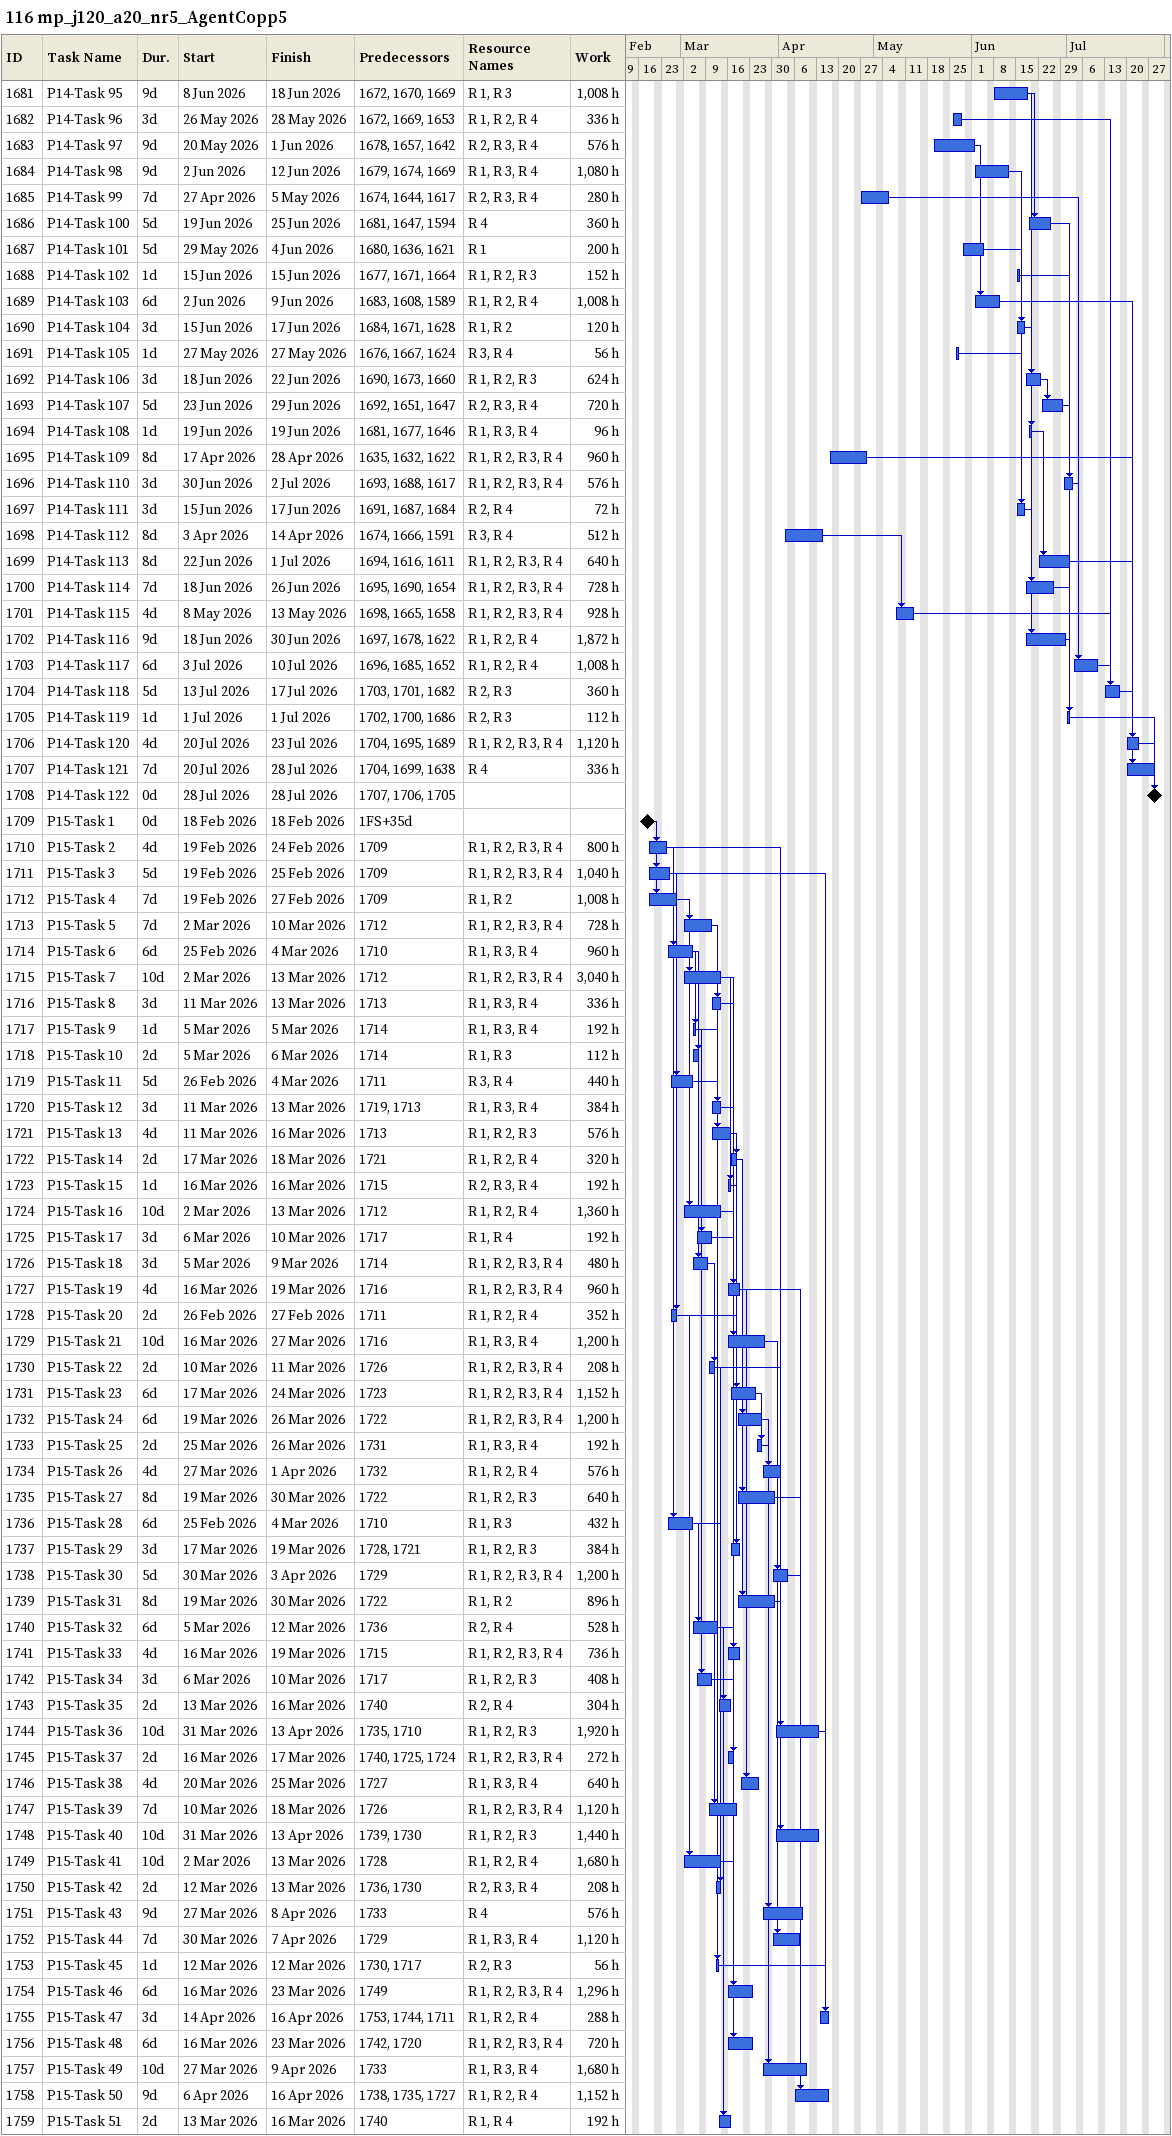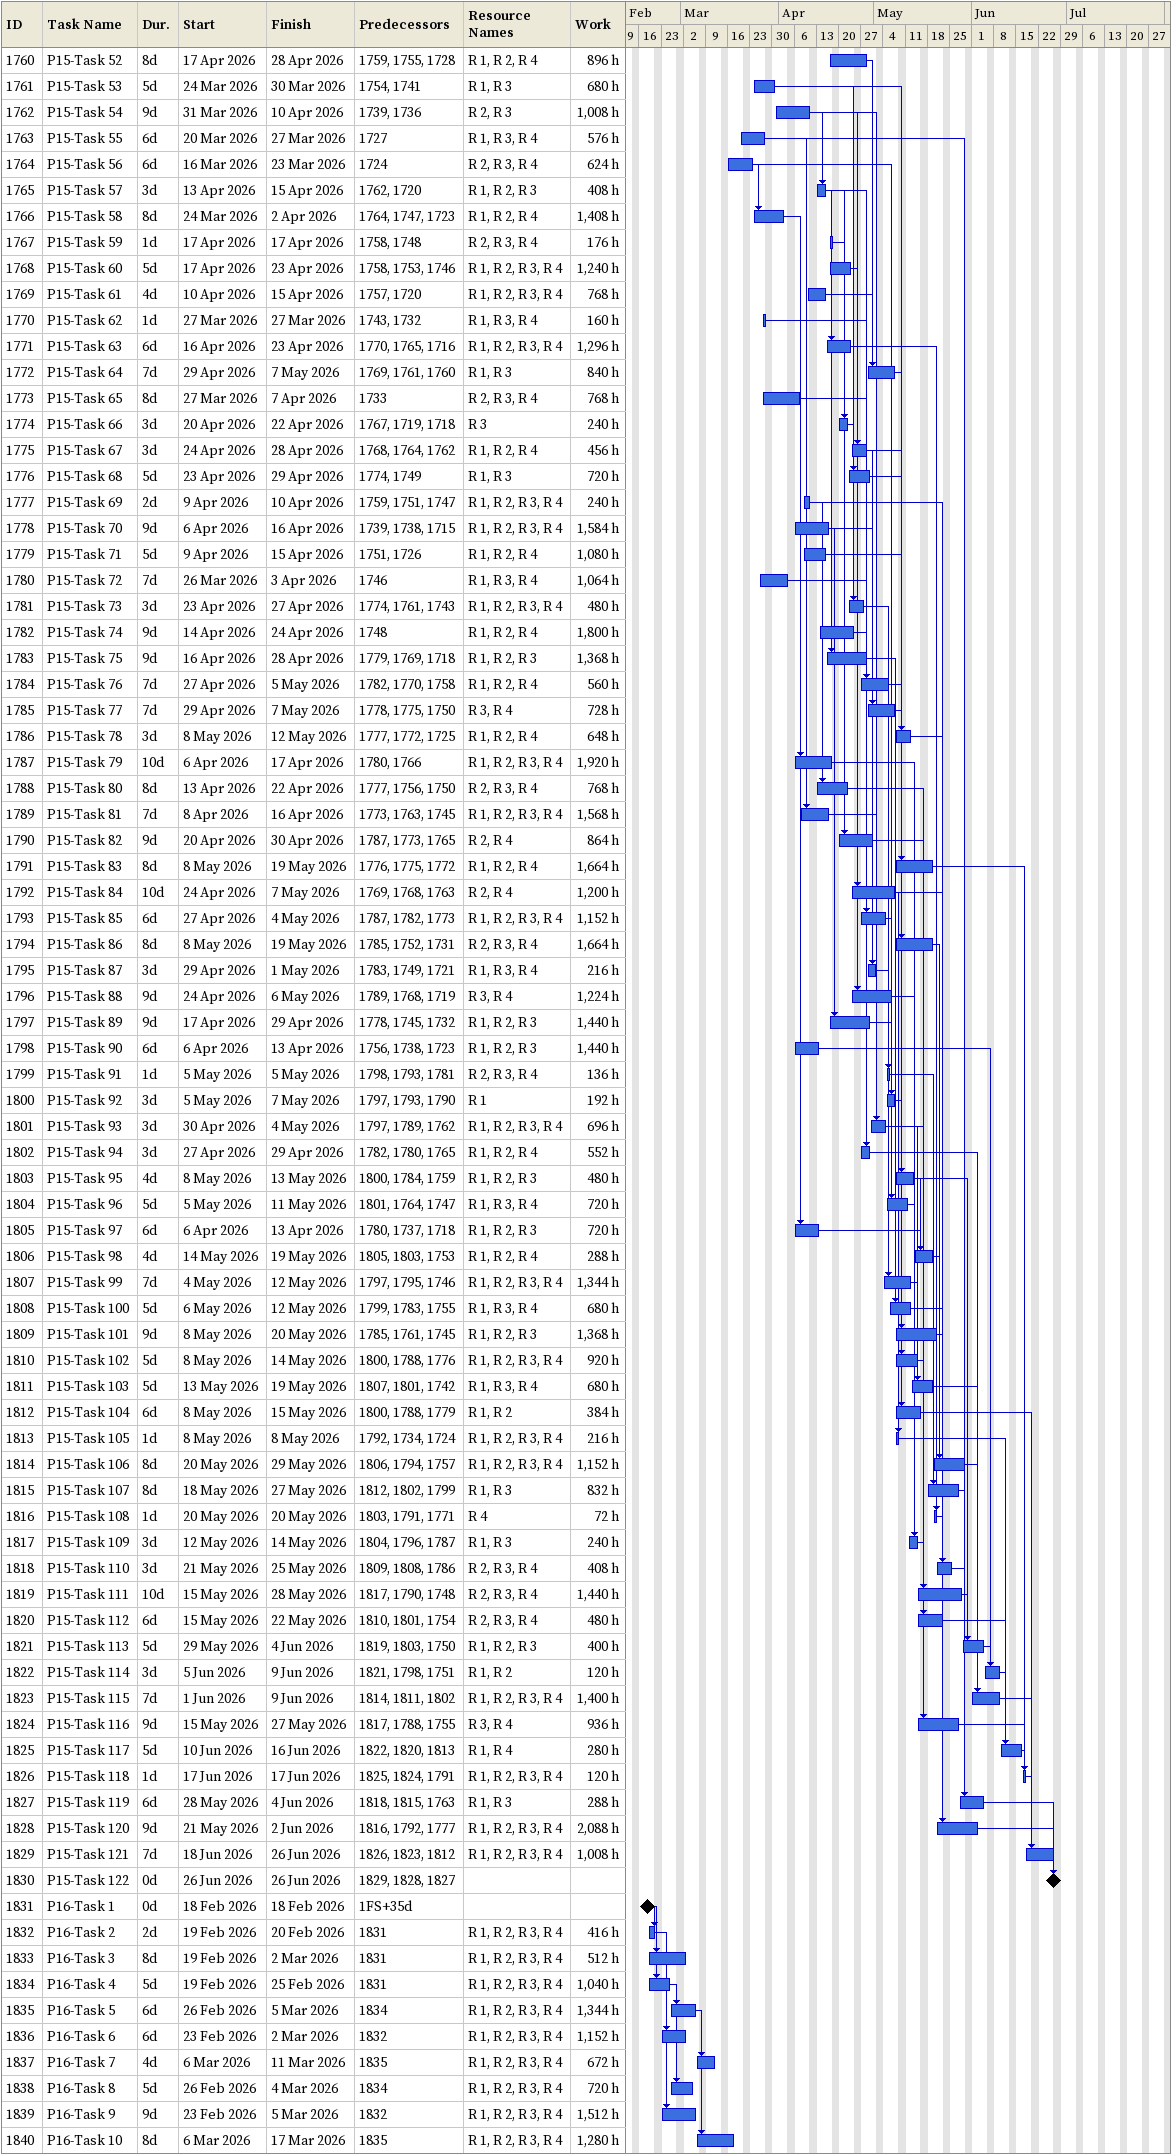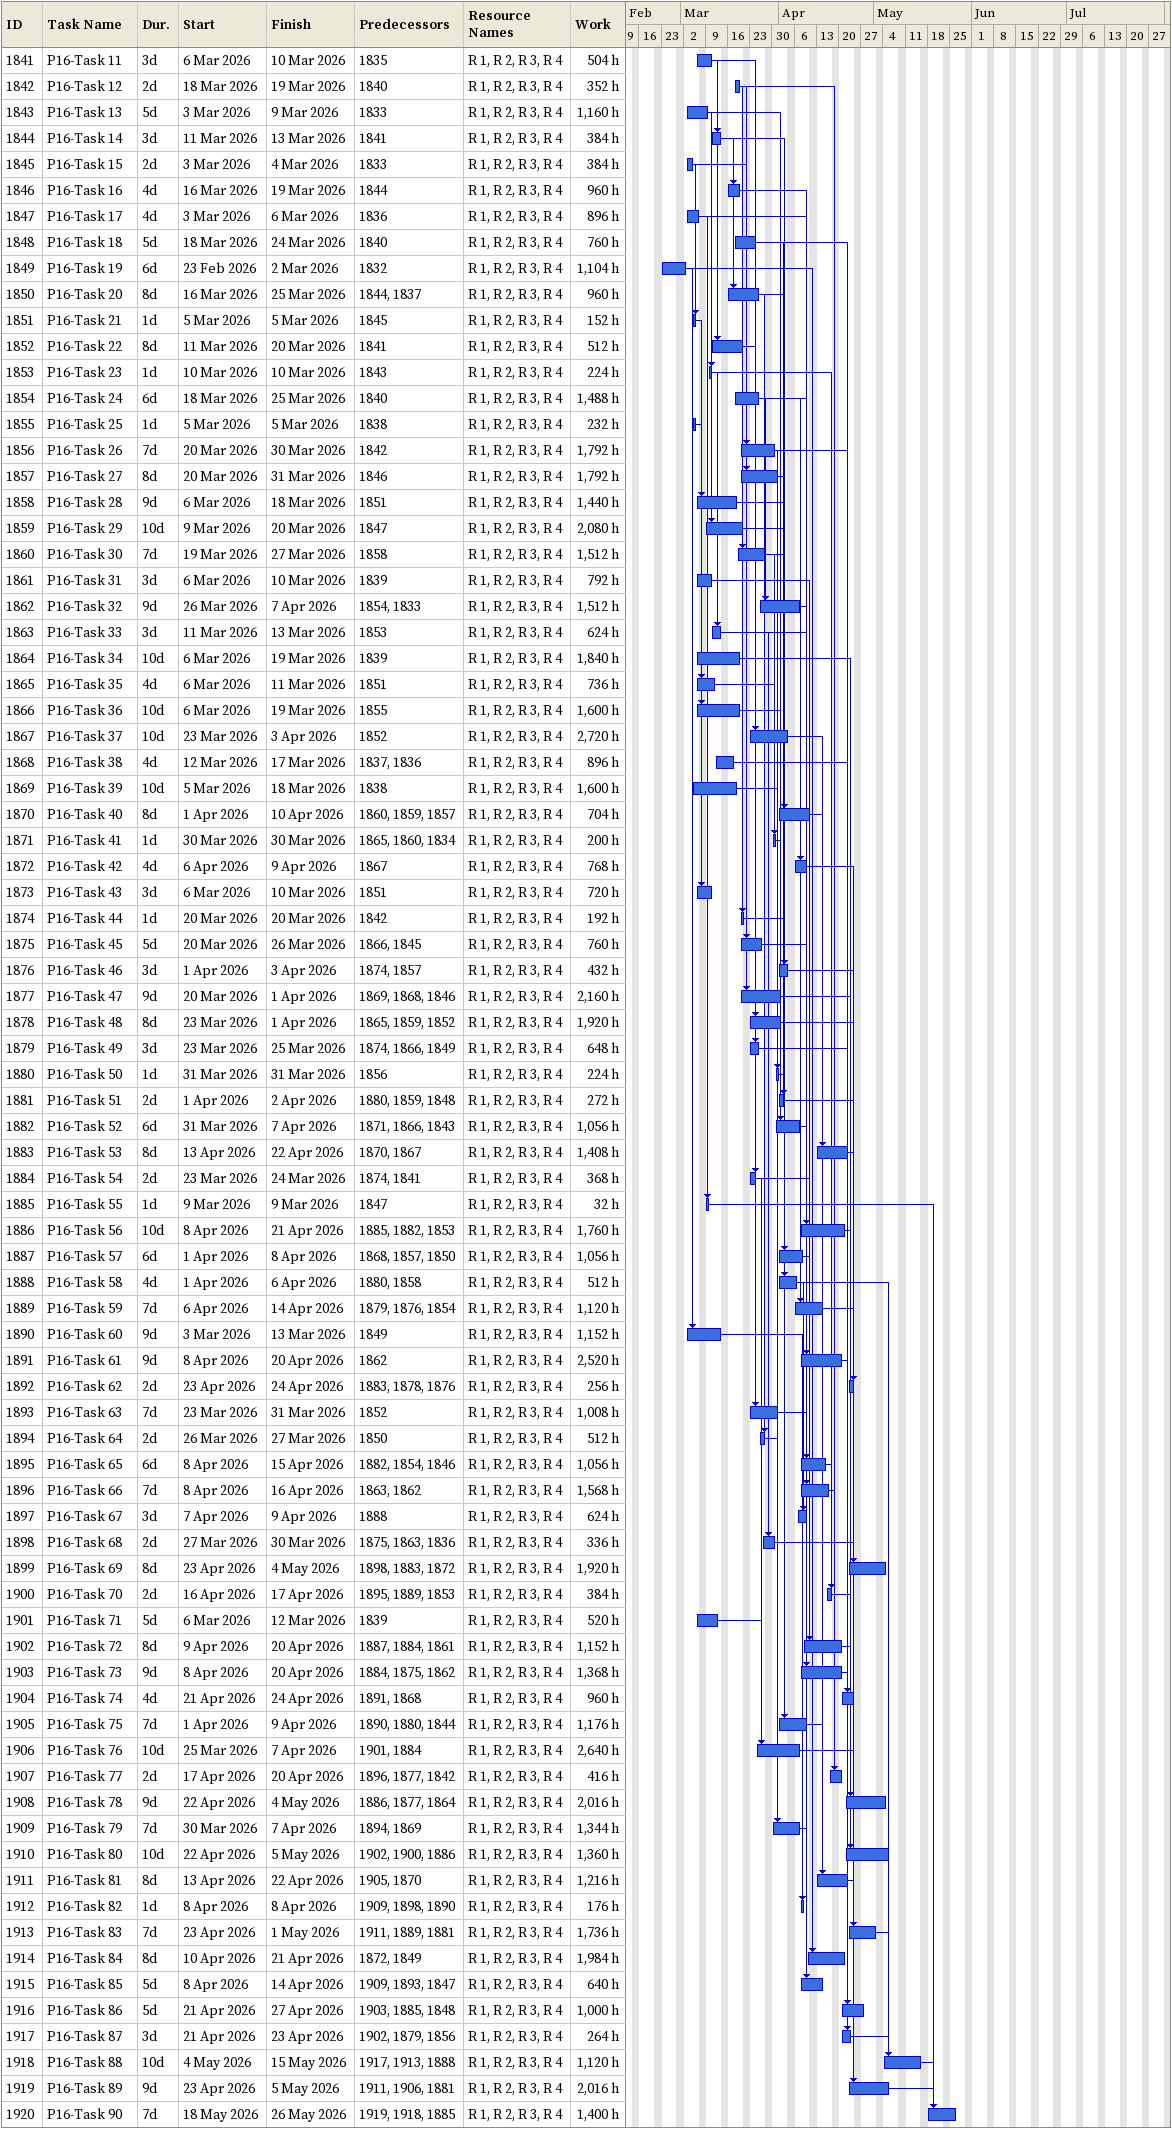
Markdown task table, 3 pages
116 mp_j120_a20_nr5_AgentCopp5

| ID | Task | Duration | Start | Finish | Predecessors | Resources | Work (h) |
|---|---|---|---|---|---|---|---|
| 1681 | P14-Task 95 | 9d | 2026-06-08 | 2026-06-18 | 1672, 1670, 1669 | R 1, R 3 | 1008 |
| 1682 | P14-Task 96 | 3d | 2026-05-26 | 2026-05-28 | 1672, 1669, 1653 | R 1, R 2, R 4 | 336 |
| 1683 | P14-Task 97 | 9d | 2026-05-20 | 2026-06-01 | 1678, 1657, 1642 | R 2, R 3, R 4 | 576 |
| 1684 | P14-Task 98 | 9d | 2026-06-02 | 2026-06-12 | 1679, 1674, 1669 | R 1, R 3, R 4 | 1080 |
| 1685 | P14-Task 99 | 7d | 2026-04-27 | 2026-05-05 | 1674, 1644, 1617 | R 2, R 3, R 4 | 280 |
| 1686 | P14-Task 100 | 5d | 2026-06-19 | 2026-06-25 | 1681, 1647, 1594 | R 4 | 360 |
| 1687 | P14-Task 101 | 5d | 2026-05-29 | 2026-06-04 | 1680, 1636, 1621 | R 1 | 200 |
| 1688 | P14-Task 102 | 1d | 2026-06-15 | 2026-06-15 | 1677, 1671, 1664 | R 1, R 2, R 3 | 152 |
| 1689 | P14-Task 103 | 6d | 2026-06-02 | 2026-06-09 | 1683, 1608, 1589 | R 1, R 2, R 4 | 1008 |
| 1690 | P14-Task 104 | 3d | 2026-06-15 | 2026-06-17 | 1684, 1671, 1628 | R 1, R 2 | 120 |
| 1691 | P14-Task 105 | 1d | 2026-05-27 | 2026-05-27 | 1676, 1667, 1624 | R 3, R 4 | 56 |
| 1692 | P14-Task 106 | 3d | 2026-06-18 | 2026-06-22 | 1690, 1673, 1660 | R 1, R 2, R 3 | 624 |
| 1693 | P14-Task 107 | 5d | 2026-06-23 | 2026-06-29 | 1692, 1651, 1647 | R 2, R 3, R 4 | 720 |
| 1694 | P14-Task 108 | 1d | 2026-06-19 | 2026-06-19 | 1681, 1677, 1646 | R 1, R 3, R 4 | 96 |
| 1695 | P14-Task 109 | 8d | 2026-04-17 | 2026-04-28 | 1635, 1632, 1622 | R 1, R 2, R 3, R 4 | 960 |
| 1696 | P14-Task 110 | 3d | 2026-06-30 | 2026-07-02 | 1693, 1688, 1617 | R 1, R 2, R 3, R 4 | 576 |
| 1697 | P14-Task 111 | 3d | 2026-06-15 | 2026-06-17 | 1691, 1687, 1684 | R 2, R 4 | 72 |
| 1698 | P14-Task 112 | 8d | 2026-04-03 | 2026-04-14 | 1674, 1666, 1591 | R 3, R 4 | 512 |
| 1699 | P14-Task 113 | 8d | 2026-06-22 | 2026-07-01 | 1694, 1616, 1611 | R 1, R 2, R 3, R 4 | 640 |
| 1700 | P14-Task 114 | 7d | 2026-06-18 | 2026-06-26 | 1695, 1690, 1654 | R 1, R 2, R 3, R 4 | 728 |
| 1701 | P14-Task 115 | 4d | 2026-05-08 | 2026-05-13 | 1698, 1665, 1658 | R 1, R 2, R 3, R 4 | 928 |
| 1702 | P14-Task 116 | 9d | 2026-06-18 | 2026-06-30 | 1697, 1678, 1622 | R 1, R 2, R 4 | 1872 |
| 1703 | P14-Task 117 | 6d | 2026-07-03 | 2026-07-10 | 1696, 1685, 1652 | R 1, R 2, R 4 | 1008 |
| 1704 | P14-Task 118 | 5d | 2026-07-13 | 2026-07-17 | 1703, 1701, 1682 | R 2, R 3 | 360 |
| 1705 | P14-Task 119 | 1d | 2026-07-01 | 2026-07-01 | 1702, 1700, 1686 | R 2, R 3 | 112 |
| 1706 | P14-Task 120 | 4d | 2026-07-20 | 2026-07-23 | 1704, 1695, 1689 | R 1, R 2, R 3, R 4 | 1120 |
| 1707 | P14-Task 121 | 7d | 2026-07-20 | 2026-07-28 | 1704, 1699, 1638 | R 4 | 336 |
| 1708 | P14-Task 122 | 0d | 2026-07-28 | 2026-07-28 | 1707, 1706, 1705 |  |  |
| 1709 | P15-Task 1 | 0d | 2026-02-18 | 2026-02-18 | 1FS+35d |  |  |
| 1710 | P15-Task 2 | 4d | 2026-02-19 | 2026-02-24 | 1709 | R 1, R 2, R 3, R 4 | 800 |
| 1711 | P15-Task 3 | 5d | 2026-02-19 | 2026-02-25 | 1709 | R 1, R 2, R 3, R 4 | 1040 |
| 1712 | P15-Task 4 | 7d | 2026-02-19 | 2026-02-27 | 1709 | R 1, R 2 | 1008 |
| 1713 | P15-Task 5 | 7d | 2026-03-02 | 2026-03-10 | 1712 | R 1, R 2, R 3, R 4 | 728 |
| 1714 | P15-Task 6 | 6d | 2026-02-25 | 2026-03-04 | 1710 | R 1, R 3, R 4 | 960 |
| 1715 | P15-Task 7 | 10d | 2026-03-02 | 2026-03-13 | 1712 | R 1, R 2, R 3, R 4 | 3040 |
| 1716 | P15-Task 8 | 3d | 2026-03-11 | 2026-03-13 | 1713 | R 1, R 3, R 4 | 336 |
| 1717 | P15-Task 9 | 1d | 2026-03-05 | 2026-03-05 | 1714 | R 1, R 3, R 4 | 192 |
| 1718 | P15-Task 10 | 2d | 2026-03-05 | 2026-03-06 | 1714 | R 1, R 3 | 112 |
| 1719 | P15-Task 11 | 5d | 2026-02-26 | 2026-03-04 | 1711 | R 3, R 4 | 440 |
| 1720 | P15-Task 12 | 3d | 2026-03-11 | 2026-03-13 | 1719, 1713 | R 1, R 3, R 4 | 384 |
| 1721 | P15-Task 13 | 4d | 2026-03-11 | 2026-03-16 | 1713 | R 1, R 2, R 3 | 576 |
| 1722 | P15-Task 14 | 2d | 2026-03-17 | 2026-03-18 | 1721 | R 1, R 2, R 4 | 320 |
| 1723 | P15-Task 15 | 1d | 2026-03-16 | 2026-03-16 | 1715 | R 2, R 3, R 4 | 192 |
| 1724 | P15-Task 16 | 10d | 2026-03-02 | 2026-03-13 | 1712 | R 1, R 2, R 4 | 1360 |
| 1725 | P15-Task 17 | 3d | 2026-03-06 | 2026-03-10 | 1717 | R 1, R 4 | 192 |
| 1726 | P15-Task 18 | 3d | 2026-03-05 | 2026-03-09 | 1714 | R 1, R 2, R 3, R 4 | 480 |
| 1727 | P15-Task 19 | 4d | 2026-03-16 | 2026-03-19 | 1716 | R 1, R 2, R 3, R 4 | 960 |
| 1728 | P15-Task 20 | 2d | 2026-02-26 | 2026-02-27 | 1711 | R 1, R 2, R 4 | 352 |
| 1729 | P15-Task 21 | 10d | 2026-03-16 | 2026-03-27 | 1716 | R 1, R 3, R 4 | 1200 |
| 1730 | P15-Task 22 | 2d | 2026-03-10 | 2026-03-11 | 1726 | R 1, R 2, R 3, R 4 | 208 |
| 1731 | P15-Task 23 | 6d | 2026-03-17 | 2026-03-24 | 1723 | R 1, R 2, R 3, R 4 | 1152 |
| 1732 | P15-Task 24 | 6d | 2026-03-19 | 2026-03-26 | 1722 | R 1, R 2, R 3, R 4 | 1200 |
| 1733 | P15-Task 25 | 2d | 2026-03-25 | 2026-03-26 | 1731 | R 1, R 3, R 4 | 192 |
| 1734 | P15-Task 26 | 4d | 2026-03-27 | 2026-04-01 | 1732 | R 1, R 2, R 4 | 576 |
| 1735 | P15-Task 27 | 8d | 2026-03-19 | 2026-03-30 | 1722 | R 1, R 2, R 3 | 640 |
| 1736 | P15-Task 28 | 6d | 2026-02-25 | 2026-03-04 | 1710 | R 1, R 3 | 432 |
| 1737 | P15-Task 29 | 3d | 2026-03-17 | 2026-03-19 | 1728, 1721 | R 1, R 2, R 3 | 384 |
| 1738 | P15-Task 30 | 5d | 2026-03-30 | 2026-04-03 | 1729 | R 1, R 2, R 3, R 4 | 1200 |
| 1739 | P15-Task 31 | 8d | 2026-03-19 | 2026-03-30 | 1722 | R 1, R 2 | 896 |
| 1740 | P15-Task 32 | 6d | 2026-03-05 | 2026-03-12 | 1736 | R 2, R 4 | 528 |
| 1741 | P15-Task 33 | 4d | 2026-03-16 | 2026-03-19 | 1715 | R 1, R 2, R 3, R 4 | 736 |
| 1742 | P15-Task 34 | 3d | 2026-03-06 | 2026-03-10 | 1717 | R 1, R 2, R 3 | 408 |
| 1743 | P15-Task 35 | 2d | 2026-03-13 | 2026-03-16 | 1740 | R 2, R 4 | 304 |
| 1744 | P15-Task 36 | 10d | 2026-03-31 | 2026-04-13 | 1735, 1710 | R 1, R 2, R 3 | 1920 |
| 1745 | P15-Task 37 | 2d | 2026-03-16 | 2026-03-17 | 1740, 1725, 1724 | R 1, R 2, R 3, R 4 | 272 |
| 1746 | P15-Task 38 | 4d | 2026-03-20 | 2026-03-25 | 1727 | R 1, R 3, R 4 | 640 |
| 1747 | P15-Task 39 | 7d | 2026-03-10 | 2026-03-18 | 1726 | R 1, R 2, R 3, R 4 | 1120 |
| 1748 | P15-Task 40 | 10d | 2026-03-31 | 2026-04-13 | 1739, 1730 | R 1, R 2, R 3 | 1440 |
| 1749 | P15-Task 41 | 10d | 2026-03-02 | 2026-03-13 | 1728 | R 1, R 2, R 4 | 1680 |
| 1750 | P15-Task 42 | 2d | 2026-03-12 | 2026-03-13 | 1736, 1730 | R 2, R 3, R 4 | 208 |
| 1751 | P15-Task 43 | 9d | 2026-03-27 | 2026-04-08 | 1733 | R 4 | 576 |
| 1752 | P15-Task 44 | 7d | 2026-03-30 | 2026-04-07 | 1729 | R 1, R 3, R 4 | 1120 |
| 1753 | P15-Task 45 | 1d | 2026-03-12 | 2026-03-12 | 1730, 1717 | R 2, R 3 | 56 |
| 1754 | P15-Task 46 | 6d | 2026-03-16 | 2026-03-23 | 1749 | R 1, R 2, R 3, R 4 | 1296 |
| 1755 | P15-Task 47 | 3d | 2026-04-14 | 2026-04-16 | 1753, 1744, 1711 | R 1, R 2, R 4 | 288 |
| 1756 | P15-Task 48 | 6d | 2026-03-16 | 2026-03-23 | 1742, 1720 | R 1, R 2, R 3, R 4 | 720 |
| 1757 | P15-Task 49 | 10d | 2026-03-27 | 2026-04-09 | 1733 | R 1, R 3, R 4 | 1680 |
| 1758 | P15-Task 50 | 9d | 2026-04-06 | 2026-04-16 | 1738, 1735, 1727 | R 1, R 2, R 4 | 1152 |
| 1759 | P15-Task 51 | 2d | 2026-03-13 | 2026-03-16 | 1740 | R 1, R 4 | 192 |
| 1760 | P15-Task 52 | 8d | 2026-04-17 | 2026-04-28 | 1759, 1755, 1728 | R 1, R 2, R 4 | 896 |
| 1761 | P15-Task 53 | 5d | 2026-03-24 | 2026-03-30 | 1754, 1741 | R 1, R 3 | 680 |
| 1762 | P15-Task 54 | 9d | 2026-03-31 | 2026-04-10 | 1739, 1736 | R 2, R 3 | 1008 |
| 1763 | P15-Task 55 | 6d | 2026-03-20 | 2026-03-27 | 1727 | R 1, R 3, R 4 | 576 |
| 1764 | P15-Task 56 | 6d | 2026-03-16 | 2026-03-23 | 1724 | R 2, R 3, R 4 | 624 |
| 1765 | P15-Task 57 | 3d | 2026-04-13 | 2026-04-15 | 1762, 1720 | R 1, R 2, R 3 | 408 |
| 1766 | P15-Task 58 | 8d | 2026-03-24 | 2026-04-02 | 1764, 1747, 1723 | R 1, R 2, R 4 | 1408 |
| 1767 | P15-Task 59 | 1d | 2026-04-17 | 2026-04-17 | 1758, 1748 | R 2, R 3, R 4 | 176 |
| 1768 | P15-Task 60 | 5d | 2026-04-17 | 2026-04-23 | 1758, 1753, 1746 | R 1, R 2, R 3, R 4 | 1240 |
| 1769 | P15-Task 61 | 4d | 2026-04-10 | 2026-04-15 | 1757, 1720 | R 1, R 2, R 3, R 4 | 768 |
| 1770 | P15-Task 62 | 1d | 2026-03-27 | 2026-03-27 | 1743, 1732 | R 1, R 3, R 4 | 160 |
| 1771 | P15-Task 63 | 6d | 2026-04-16 | 2026-04-23 | 1770, 1765, 1716 | R 1, R 2, R 3, R 4 | 1296 |
| 1772 | P15-Task 64 | 7d | 2026-04-29 | 2026-05-07 | 1769, 1761, 1760 | R 1, R 3 | 840 |
| 1773 | P15-Task 65 | 8d | 2026-03-27 | 2026-04-07 | 1733 | R 2, R 3, R 4 | 768 |
| 1774 | P15-Task 66 | 3d | 2026-04-20 | 2026-04-22 | 1767, 1719, 1718 | R 3 | 240 |
| 1775 | P15-Task 67 | 3d | 2026-04-24 | 2026-04-28 | 1768, 1764, 1762 | R 1, R 2, R 4 | 456 |
| 1776 | P15-Task 68 | 5d | 2026-04-23 | 2026-04-29 | 1774, 1749 | R 1, R 3 | 720 |
| 1777 | P15-Task 69 | 2d | 2026-04-09 | 2026-04-10 | 1759, 1751, 1747 | R 1, R 2, R 3, R 4 | 240 |
| 1778 | P15-Task 70 | 9d | 2026-04-06 | 2026-04-16 | 1739, 1738, 1715 | R 1, R 2, R 3, R 4 | 1584 |
| 1779 | P15-Task 71 | 5d | 2026-04-09 | 2026-04-15 | 1751, 1726 | R 1, R 2, R 4 | 1080 |
| 1780 | P15-Task 72 | 7d | 2026-03-26 | 2026-04-03 | 1746 | R 1, R 3, R 4 | 1064 |
| 1781 | P15-Task 73 | 3d | 2026-04-23 | 2026-04-27 | 1774, 1761, 1743 | R 1, R 2, R 3, R 4 | 480 |
| 1782 | P15-Task 74 | 9d | 2026-04-14 | 2026-04-24 | 1748 | R 1, R 2, R 4 | 1800 |
| 1783 | P15-Task 75 | 9d | 2026-04-16 | 2026-04-28 | 1779, 1769, 1718 | R 1, R 2, R 3 | 1368 |
| 1784 | P15-Task 76 | 7d | 2026-04-27 | 2026-05-05 | 1782, 1770, 1758 | R 1, R 2, R 4 | 560 |
| 1785 | P15-Task 77 | 7d | 2026-04-29 | 2026-05-07 | 1778, 1775, 1750 | R 3, R 4 | 728 |
| 1786 | P15-Task 78 | 3d | 2026-05-08 | 2026-05-12 | 1777, 1772, 1725 | R 1, R 2, R 4 | 648 |
| 1787 | P15-Task 79 | 10d | 2026-04-06 | 2026-04-17 | 1780, 1766 | R 1, R 2, R 3, R 4 | 1920 |
| 1788 | P15-Task 80 | 8d | 2026-04-13 | 2026-04-22 | 1777, 1756, 1750 | R 2, R 3, R 4 | 768 |
| 1789 | P15-Task 81 | 7d | 2026-04-08 | 2026-04-16 | 1773, 1763, 1745 | R 1, R 2, R 3, R 4 | 1568 |
| 1790 | P15-Task 82 | 9d | 2026-04-20 | 2026-04-30 | 1787, 1773, 1765 | R 2, R 4 | 864 |
| 1791 | P15-Task 83 | 8d | 2026-05-08 | 2026-05-19 | 1776, 1775, 1772 | R 1, R 2, R 4 | 1664 |
| 1792 | P15-Task 84 | 10d | 2026-04-24 | 2026-05-07 | 1769, 1768, 1763 | R 2, R 4 | 1200 |
| 1793 | P15-Task 85 | 6d | 2026-04-27 | 2026-05-04 | 1787, 1782, 1773 | R 1, R 2, R 3, R 4 | 1152 |
| 1794 | P15-Task 86 | 8d | 2026-05-08 | 2026-05-19 | 1785, 1752, 1731 | R 2, R 3, R 4 | 1664 |
| 1795 | P15-Task 87 | 3d | 2026-04-29 | 2026-05-01 | 1783, 1749, 1721 | R 1, R 3, R 4 | 216 |
| 1796 | P15-Task 88 | 9d | 2026-04-24 | 2026-05-06 | 1789, 1768, 1719 | R 3, R 4 | 1224 |
| 1797 | P15-Task 89 | 9d | 2026-04-17 | 2026-04-29 | 1778, 1745, 1732 | R 1, R 2, R 3 | 1440 |
| 1798 | P15-Task 90 | 6d | 2026-04-06 | 2026-04-13 | 1756, 1738, 1723 | R 1, R 2, R 3 | 1440 |
| 1799 | P15-Task 91 | 1d | 2026-05-05 | 2026-05-05 | 1798, 1793, 1781 | R 2, R 3, R 4 | 136 |
| 1800 | P15-Task 92 | 3d | 2026-05-05 | 2026-05-07 | 1797, 1793, 1790 | R 1 | 192 |
| 1801 | P15-Task 93 | 3d | 2026-04-30 | 2026-05-04 | 1797, 1789, 1762 | R 1, R 2, R 3, R 4 | 696 |
| 1802 | P15-Task 94 | 3d | 2026-04-27 | 2026-04-29 | 1782, 1780, 1765 | R 1, R 2, R 4 | 552 |
| 1803 | P15-Task 95 | 4d | 2026-05-08 | 2026-05-13 | 1800, 1784, 1759 | R 1, R 2, R 3 | 480 |
| 1804 | P15-Task 96 | 5d | 2026-05-05 | 2026-05-11 | 1801, 1764, 1747 | R 1, R 3, R 4 | 720 |
| 1805 | P15-Task 97 | 6d | 2026-04-06 | 2026-04-13 | 1780, 1737, 1718 | R 1, R 2, R 3 | 720 |
| 1806 | P15-Task 98 | 4d | 2026-05-14 | 2026-05-19 | 1805, 1803, 1753 | R 1, R 2, R 4 | 288 |
| 1807 | P15-Task 99 | 7d | 2026-05-04 | 2026-05-12 | 1797, 1795, 1746 | R 1, R 2, R 3, R 4 | 1344 |
| 1808 | P15-Task 100 | 5d | 2026-05-06 | 2026-05-12 | 1799, 1783, 1755 | R 1, R 3, R 4 | 680 |
| 1809 | P15-Task 101 | 9d | 2026-05-08 | 2026-05-20 | 1785, 1761, 1745 | R 1, R 2, R 3 | 1368 |
| 1810 | P15-Task 102 | 5d | 2026-05-08 | 2026-05-14 | 1800, 1788, 1776 | R 1, R 2, R 3, R 4 | 920 |
| 1811 | P15-Task 103 | 5d | 2026-05-13 | 2026-05-19 | 1807, 1801, 1742 | R 1, R 3, R 4 | 680 |
| 1812 | P15-Task 104 | 6d | 2026-05-08 | 2026-05-15 | 1800, 1788, 1779 | R 1, R 2 | 384 |
| 1813 | P15-Task 105 | 1d | 2026-05-08 | 2026-05-08 | 1792, 1734, 1724 | R 1, R 2, R 3, R 4 | 216 |
| 1814 | P15-Task 106 | 8d | 2026-05-20 | 2026-05-29 | 1806, 1794, 1757 | R 1, R 2, R 3, R 4 | 1152 |
| 1815 | P15-Task 107 | 8d | 2026-05-18 | 2026-05-27 | 1812, 1802, 1799 | R 1, R 3 | 832 |
| 1816 | P15-Task 108 | 1d | 2026-05-20 | 2026-05-20 | 1803, 1791, 1771 | R 4 | 72 |
| 1817 | P15-Task 109 | 3d | 2026-05-12 | 2026-05-14 | 1804, 1796, 1787 | R 1, R 3 | 240 |
| 1818 | P15-Task 110 | 3d | 2026-05-21 | 2026-05-25 | 1809, 1808, 1786 | R 2, R 3, R 4 | 408 |
| 1819 | P15-Task 111 | 10d | 2026-05-15 | 2026-05-28 | 1817, 1790, 1748 | R 2, R 3, R 4 | 1440 |
| 1820 | P15-Task 112 | 6d | 2026-05-15 | 2026-05-22 | 1810, 1801, 1754 | R 2, R 3, R 4 | 480 |
| 1821 | P15-Task 113 | 5d | 2026-05-29 | 2026-06-04 | 1819, 1803, 1750 | R 1, R 2, R 3 | 400 |
| 1822 | P15-Task 114 | 3d | 2026-06-05 | 2026-06-09 | 1821, 1798, 1751 | R 1, R 2 | 120 |
| 1823 | P15-Task 115 | 7d | 2026-06-01 | 2026-06-09 | 1814, 1811, 1802 | R 1, R 2, R 3, R 4 | 1400 |
| 1824 | P15-Task 116 | 9d | 2026-05-15 | 2026-05-27 | 1817, 1788, 1755 | R 3, R 4 | 936 |
| 1825 | P15-Task 117 | 5d | 2026-06-10 | 2026-06-16 | 1822, 1820, 1813 | R 1, R 4 | 280 |
| 1826 | P15-Task 118 | 1d | 2026-06-17 | 2026-06-17 | 1825, 1824, 1791 | R 1, R 2, R 3, R 4 | 120 |
| 1827 | P15-Task 119 | 6d | 2026-05-28 | 2026-06-04 | 1818, 1815, 1763 | R 1, R 3 | 288 |
| 1828 | P15-Task 120 | 9d | 2026-05-21 | 2026-06-02 | 1816, 1792, 1777 | R 1, R 2, R 3, R 4 | 2088 |
| 1829 | P15-Task 121 | 7d | 2026-06-18 | 2026-06-26 | 1826, 1823, 1812 | R 1, R 2, R 3, R 4 | 1008 |
| 1830 | P15-Task 122 | 0d | 2026-06-26 | 2026-06-26 | 1829, 1828, 1827 |  |  |
| 1831 | P16-Task 1 | 0d | 2026-02-18 | 2026-02-18 | 1FS+35d |  |  |
| 1832 | P16-Task 2 | 2d | 2026-02-19 | 2026-02-20 | 1831 | R 1, R 2, R 3, R 4 | 416 |
| 1833 | P16-Task 3 | 8d | 2026-02-19 | 2026-03-02 | 1831 | R 1, R 2, R 3, R 4 | 512 |
| 1834 | P16-Task 4 | 5d | 2026-02-19 | 2026-02-25 | 1831 | R 1, R 2, R 3, R 4 | 1040 |
| 1835 | P16-Task 5 | 6d | 2026-02-26 | 2026-03-05 | 1834 | R 1, R 2, R 3, R 4 | 1344 |
| 1836 | P16-Task 6 | 6d | 2026-02-23 | 2026-03-02 | 1832 | R 1, R 2, R 3, R 4 | 1152 |
| 1837 | P16-Task 7 | 4d | 2026-03-06 | 2026-03-11 | 1835 | R 1, R 2, R 3, R 4 | 672 |
| 1838 | P16-Task 8 | 5d | 2026-02-26 | 2026-03-04 | 1834 | R 1, R 2, R 3, R 4 | 720 |
| 1839 | P16-Task 9 | 9d | 2026-02-23 | 2026-03-05 | 1832 | R 1, R 2, R 3, R 4 | 1512 |
| 1840 | P16-Task 10 | 8d | 2026-03-06 | 2026-03-17 | 1835 | R 1, R 2, R 3, R 4 | 1280 |
| 1841 | P16-Task 11 | 3d | 2026-03-06 | 2026-03-10 | 1835 | R 1, R 2, R 3, R 4 | 504 |
| 1842 | P16-Task 12 | 2d | 2026-03-18 | 2026-03-19 | 1840 | R 1, R 2, R 3, R 4 | 352 |
| 1843 | P16-Task 13 | 5d | 2026-03-03 | 2026-03-09 | 1833 | R 1, R 2, R 3, R 4 | 1160 |
| 1844 | P16-Task 14 | 3d | 2026-03-11 | 2026-03-13 | 1841 | R 1, R 2, R 3, R 4 | 384 |
| 1845 | P16-Task 15 | 2d | 2026-03-03 | 2026-03-04 | 1833 | R 1, R 2, R 3, R 4 | 384 |
| 1846 | P16-Task 16 | 4d | 2026-03-16 | 2026-03-19 | 1844 | R 1, R 2, R 3, R 4 | 960 |
| 1847 | P16-Task 17 | 4d | 2026-03-03 | 2026-03-06 | 1836 | R 1, R 2, R 3, R 4 | 896 |
| 1848 | P16-Task 18 | 5d | 2026-03-18 | 2026-03-24 | 1840 | R 1, R 2, R 3, R 4 | 760 |
| 1849 | P16-Task 19 | 6d | 2026-02-23 | 2026-03-02 | 1832 | R 1, R 2, R 3, R 4 | 1104 |
| 1850 | P16-Task 20 | 8d | 2026-03-16 | 2026-03-25 | 1844, 1837 | R 1, R 2, R 3, R 4 | 960 |
| 1851 | P16-Task 21 | 1d | 2026-03-05 | 2026-03-05 | 1845 | R 1, R 2, R 3, R 4 | 152 |
| 1852 | P16-Task 22 | 8d | 2026-03-11 | 2026-03-20 | 1841 | R 1, R 2, R 3, R 4 | 512 |
| 1853 | P16-Task 23 | 1d | 2026-03-10 | 2026-03-10 | 1843 | R 1, R 2, R 3, R 4 | 224 |
| 1854 | P16-Task 24 | 6d | 2026-03-18 | 2026-03-25 | 1840 | R 1, R 2, R 3, R 4 | 1488 |
| 1855 | P16-Task 25 | 1d | 2026-03-05 | 2026-03-05 | 1838 | R 1, R 2, R 3, R 4 | 232 |
| 1856 | P16-Task 26 | 7d | 2026-03-20 | 2026-03-30 | 1842 | R 1, R 2, R 3, R 4 | 1792 |
| 1857 | P16-Task 27 | 8d | 2026-03-20 | 2026-03-31 | 1846 | R 1, R 2, R 3, R 4 | 1792 |
| 1858 | P16-Task 28 | 9d | 2026-03-06 | 2026-03-18 | 1851 | R 1, R 2, R 3, R 4 | 1440 |
| 1859 | P16-Task 29 | 10d | 2026-03-09 | 2026-03-20 | 1847 | R 1, R 2, R 3, R 4 | 2080 |
| 1860 | P16-Task 30 | 7d | 2026-03-19 | 2026-03-27 | 1858 | R 1, R 2, R 3, R 4 | 1512 |
| 1861 | P16-Task 31 | 3d | 2026-03-06 | 2026-03-10 | 1839 | R 1, R 2, R 3, R 4 | 792 |
| 1862 | P16-Task 32 | 9d | 2026-03-26 | 2026-04-07 | 1854, 1833 | R 1, R 2, R 3, R 4 | 1512 |
| 1863 | P16-Task 33 | 3d | 2026-03-11 | 2026-03-13 | 1853 | R 1, R 2, R 3, R 4 | 624 |
| 1864 | P16-Task 34 | 10d | 2026-03-06 | 2026-03-19 | 1839 | R 1, R 2, R 3, R 4 | 1840 |
| 1865 | P16-Task 35 | 4d | 2026-03-06 | 2026-03-11 | 1851 | R 1, R 2, R 3, R 4 | 736 |
| 1866 | P16-Task 36 | 10d | 2026-03-06 | 2026-03-19 | 1855 | R 1, R 2, R 3, R 4 | 1600 |
| 1867 | P16-Task 37 | 10d | 2026-03-23 | 2026-04-03 | 1852 | R 1, R 2, R 3, R 4 | 2720 |
| 1868 | P16-Task 38 | 4d | 2026-03-12 | 2026-03-17 | 1837, 1836 | R 1, R 2, R 3, R 4 | 896 |
| 1869 | P16-Task 39 | 10d | 2026-03-05 | 2026-03-18 | 1838 | R 1, R 2, R 3, R 4 | 1600 |
| 1870 | P16-Task 40 | 8d | 2026-04-01 | 2026-04-10 | 1860, 1859, 1857 | R 1, R 2, R 3, R 4 | 704 |
| 1871 | P16-Task 41 | 1d | 2026-03-30 | 2026-03-30 | 1865, 1860, 1834 | R 1, R 2, R 3, R 4 | 200 |
| 1872 | P16-Task 42 | 4d | 2026-04-06 | 2026-04-09 | 1867 | R 1, R 2, R 3, R 4 | 768 |
| 1873 | P16-Task 43 | 3d | 2026-03-06 | 2026-03-10 | 1851 | R 1, R 2, R 3, R 4 | 720 |
| 1874 | P16-Task 44 | 1d | 2026-03-20 | 2026-03-20 | 1842 | R 1, R 2, R 3, R 4 | 192 |
| 1875 | P16-Task 45 | 5d | 2026-03-20 | 2026-03-26 | 1866, 1845 | R 1, R 2, R 3, R 4 | 760 |
| 1876 | P16-Task 46 | 3d | 2026-04-01 | 2026-04-03 | 1874, 1857 | R 1, R 2, R 3, R 4 | 432 |
| 1877 | P16-Task 47 | 9d | 2026-03-20 | 2026-04-01 | 1869, 1868, 1846 | R 1, R 2, R 3, R 4 | 2160 |
| 1878 | P16-Task 48 | 8d | 2026-03-23 | 2026-04-01 | 1865, 1859, 1852 | R 1, R 2, R 3, R 4 | 1920 |
| 1879 | P16-Task 49 | 3d | 2026-03-23 | 2026-03-25 | 1874, 1866, 1849 | R 1, R 2, R 3, R 4 | 648 |
| 1880 | P16-Task 50 | 1d | 2026-03-31 | 2026-03-31 | 1856 | R 1, R 2, R 3, R 4 | 224 |
| 1881 | P16-Task 51 | 2d | 2026-04-01 | 2026-04-02 | 1880, 1859, 1848 | R 1, R 2, R 3, R 4 | 272 |
| 1882 | P16-Task 52 | 6d | 2026-03-31 | 2026-04-07 | 1871, 1866, 1843 | R 1, R 2, R 3, R 4 | 1056 |
| 1883 | P16-Task 53 | 8d | 2026-04-13 | 2026-04-22 | 1870, 1867 | R 1, R 2, R 3, R 4 | 1408 |
| 1884 | P16-Task 54 | 2d | 2026-03-23 | 2026-03-24 | 1874, 1841 | R 1, R 2, R 3, R 4 | 368 |
| 1885 | P16-Task 55 | 1d | 2026-03-09 | 2026-03-09 | 1847 | R 1, R 2, R 3, R 4 | 32 |
| 1886 | P16-Task 56 | 10d | 2026-04-08 | 2026-04-21 | 1885, 1882, 1853 | R 1, R 2, R 3, R 4 | 1760 |
| 1887 | P16-Task 57 | 6d | 2026-04-01 | 2026-04-08 | 1868, 1857, 1850 | R 1, R 2, R 3, R 4 | 1056 |
| 1888 | P16-Task 58 | 4d | 2026-04-01 | 2026-04-06 | 1880, 1858 | R 1, R 2, R 3, R 4 | 512 |
| 1889 | P16-Task 59 | 7d | 2026-04-06 | 2026-04-14 | 1879, 1876, 1854 | R 1, R 2, R 3, R 4 | 1120 |
| 1890 | P16-Task 60 | 9d | 2026-03-03 | 2026-03-13 | 1849 | R 1, R 2, R 3, R 4 | 1152 |
| 1891 | P16-Task 61 | 9d | 2026-04-08 | 2026-04-20 | 1862 | R 1, R 2, R 3, R 4 | 2520 |
| 1892 | P16-Task 62 | 2d | 2026-04-23 | 2026-04-24 | 1883, 1878, 1876 | R 1, R 2, R 3, R 4 | 256 |
| 1893 | P16-Task 63 | 7d | 2026-03-23 | 2026-03-31 | 1852 | R 1, R 2, R 3, R 4 | 1008 |
| 1894 | P16-Task 64 | 2d | 2026-03-26 | 2026-03-27 | 1850 | R 1, R 2, R 3, R 4 | 512 |
| 1895 | P16-Task 65 | 6d | 2026-04-08 | 2026-04-15 | 1882, 1854, 1846 | R 1, R 2, R 3, R 4 | 1056 |
| 1896 | P16-Task 66 | 7d | 2026-04-08 | 2026-04-16 | 1863, 1862 | R 1, R 2, R 3, R 4 | 1568 |
| 1897 | P16-Task 67 | 3d | 2026-04-07 | 2026-04-09 | 1888 | R 1, R 2, R 3, R 4 | 624 |
| 1898 | P16-Task 68 | 2d | 2026-03-27 | 2026-03-30 | 1875, 1863, 1836 | R 1, R 2, R 3, R 4 | 336 |
| 1899 | P16-Task 69 | 8d | 2026-04-23 | 2026-05-04 | 1898, 1883, 1872 | R 1, R 2, R 3, R 4 | 1920 |
| 1900 | P16-Task 70 | 2d | 2026-04-16 | 2026-04-17 | 1895, 1889, 1853 | R 1, R 2, R 3, R 4 | 384 |
| 1901 | P16-Task 71 | 5d | 2026-03-06 | 2026-03-12 | 1839 | R 1, R 2, R 3, R 4 | 520 |
| 1902 | P16-Task 72 | 8d | 2026-04-09 | 2026-04-20 | 1887, 1884, 1861 | R 1, R 2, R 3, R 4 | 1152 |
| 1903 | P16-Task 73 | 9d | 2026-04-08 | 2026-04-20 | 1884, 1875, 1862 | R 1, R 2, R 3, R 4 | 1368 |
| 1904 | P16-Task 74 | 4d | 2026-04-21 | 2026-04-24 | 1891, 1868 | R 1, R 2, R 3, R 4 | 960 |
| 1905 | P16-Task 75 | 7d | 2026-04-01 | 2026-04-09 | 1890, 1880, 1844 | R 1, R 2, R 3, R 4 | 1176 |
| 1906 | P16-Task 76 | 10d | 2026-03-25 | 2026-04-07 | 1901, 1884 | R 1, R 2, R 3, R 4 | 2640 |
| 1907 | P16-Task 77 | 2d | 2026-04-17 | 2026-04-20 | 1896, 1877, 1842 | R 1, R 2, R 3, R 4 | 416 |
| 1908 | P16-Task 78 | 9d | 2026-04-22 | 2026-05-04 | 1886, 1877, 1864 | R 1, R 2, R 3, R 4 | 2016 |
| 1909 | P16-Task 79 | 7d | 2026-03-30 | 2026-04-07 | 1894, 1869 | R 1, R 2, R 3, R 4 | 1344 |
| 1910 | P16-Task 80 | 10d | 2026-04-22 | 2026-05-05 | 1902, 1900, 1886 | R 1, R 2, R 3, R 4 | 1360 |
| 1911 | P16-Task 81 | 8d | 2026-04-13 | 2026-04-22 | 1905, 1870 | R 1, R 2, R 3, R 4 | 1216 |
| 1912 | P16-Task 82 | 1d | 2026-04-08 | 2026-04-08 | 1909, 1898, 1890 | R 1, R 2, R 3, R 4 | 176 |
| 1913 | P16-Task 83 | 7d | 2026-04-23 | 2026-05-01 | 1911, 1889, 1881 | R 1, R 2, R 3, R 4 | 1736 |
| 1914 | P16-Task 84 | 8d | 2026-04-10 | 2026-04-21 | 1872, 1849 | R 1, R 2, R 3, R 4 | 1984 |
| 1915 | P16-Task 85 | 5d | 2026-04-08 | 2026-04-14 | 1909, 1893, 1847 | R 1, R 2, R 3, R 4 | 640 |
| 1916 | P16-Task 86 | 5d | 2026-04-21 | 2026-04-27 | 1903, 1885, 1848 | R 1, R 2, R 3, R 4 | 1000 |
| 1917 | P16-Task 87 | 3d | 2026-04-21 | 2026-04-23 | 1902, 1879, 1856 | R 1, R 2, R 3, R 4 | 264 |
| 1918 | P16-Task 88 | 10d | 2026-05-04 | 2026-05-15 | 1917, 1913, 1888 | R 1, R 2, R 3, R 4 | 1120 |
| 1919 | P16-Task 89 | 9d | 2026-04-23 | 2026-05-05 | 1911, 1906, 1881 | R 1, R 2, R 3, R 4 | 2016 |
| 1920 | P16-Task 90 | 7d | 2026-05-18 | 2026-05-26 | 1919, 1918, 1885 | R 1, R 2, R 3, R 4 | 1400 |
